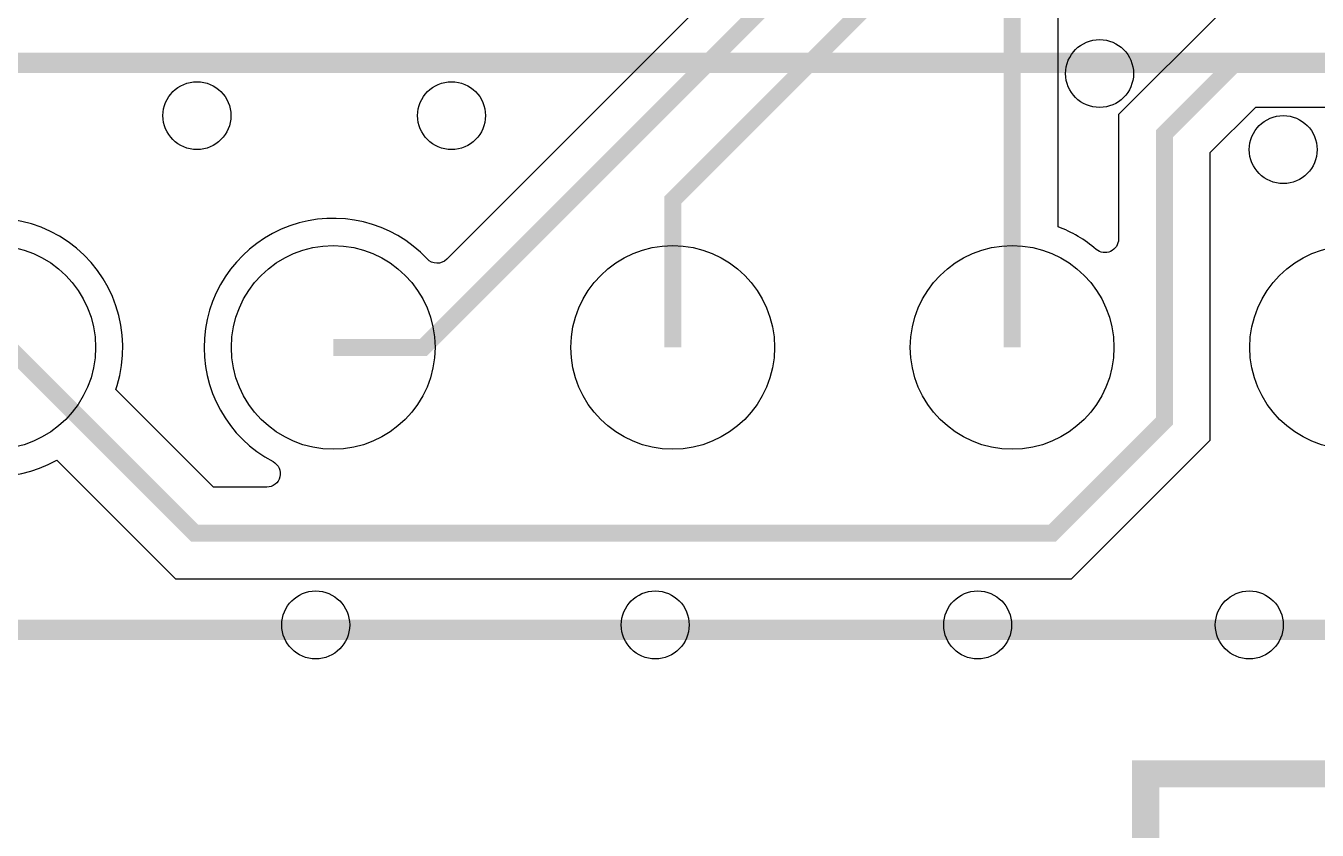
# Model space of a CAD drawing. Extents: x -4 to 87.6, y -5.6 to 52.5.
# Drawn here: x 31.12 to 40.78, y 29.78 to 35.8 of the extents above; entities that cross this region are included whole.
import ezdxf

# ---------------------------------------------------------------- set-up
doc = ezdxf.new("R2010")
doc.units = 0
for name, color, linetype in [('ET_TOP', 171, 'CONTINUOUS'), ('PG_SILKSCREEN_TOP', 254, 'CONTINUOUS'), ('PIN_TOP', 94, 'CONTINUOUS'), ('VC_TOP', 254, 'CONTINUOUS')]:
    doc.layers.add(name, color=color, linetype=linetype)

msp = doc.modelspace()

# ---------------------------------------------------------------- linework, layer by layer
at = {"layer": 'ET_TOP', "const_width": 0.127}
for points in [[(33.4226, 33.3931), (34.0982, 33.3931), (38.3898, 37.6847), (44.9656, 37.6847), (46.2178, 38.9369), (48.0492, 38.9369), (48.5572, 38.4289)], [(35.9626, 33.3931), (35.9626, 34.4955), (38.7556, 37.2885), (45.372, 37.2885), (45.5981, 37.5145), (46.3728, 37.5145)], [(48.6715, 36.3969), (48.1635, 36.9049), (39.388, 36.9049), (38.5026, 36.0195), (38.5026, 33.3931)], [(30.8826, 33.3931), (30.9959, 33.3931), (32.385, 32.004), (38.8048, 32.004), (39.6418, 32.8409), (39.6418, 34.9923), (40.1828, 35.5333), (48.5318, 35.5333)]]:
    msp.add_lwpolyline(points, dxfattribs=at)
at = {"layer": 'ET_TOP'}
for points in [[(44.8234, 38.0279), (38.2476, 38.0279), (34.272, 34.0523, -0.422839), (34.1262, 34.0545, 1.181225), (32.9725, 32.5387, -0.782078), (32.925, 32.3474), (32.5272, 32.3474), (31.796, 33.0784), (31.8051, 33.1076, 0.726082), (30.305, 34.1671, -0.61686), (30.1427, 34.2483), (30.1427, 35.4218), (29.7246, 35.8399), (22.127, 35.8399), (21.4549, 35.1678), (21.4549, 34.2539, -0.61369), (21.2933, 34.1721, 1.972304), (21.2933, 32.6141, -0.613877), (21.4549, 32.5323), (21.4549, 30.4942), (21.3396, 30.3789), (10.4028, 30.3789)], [(26.9677, 28.9151), (30.1427, 32.0901), (30.1427, 32.5379, -0.617026), (30.305, 32.6192, 0.295838), (31.3535, 32.5501), (32.2428, 31.6606), (38.9471, 31.6606), (39.9852, 32.6987), (39.9852, 34.8501), (40.325, 35.1902), (43.1881, 35.1902, -0.667999)]]:
    msp.add_lwpolyline(points, format="xyb", dxfattribs=at)
msp.add_lwpolyline([(38.8457, 34.2958), (38.8457, 35.8772), (39.5303, 36.5618), (47.1785, 36.5618), (47.305, 36.435), (47.305, 35.9931), (47.1886, 35.8765), (40.0406, 35.8765), (39.2984, 35.1346), (39.2984, 34.2036, -0.640553), (39.1307, 34.1267, 0.08643)], format="xyb", close=True, dxfattribs=at)
at = {"layer": 'PG_SILKSCREEN_TOP'}
for points, const_width in [([(-3.8773, 35.5222), (47.5526, 35.5222)], 0.1524), ([(-3.8773, 31.2801), (47.5526, 31.2801)], 0.1524), ([(43.3014, 31.2341), (43.3014, 30.2031), (39.5013, 30.2031), (39.5013, 29.0032)], 0.2032)]:
    msp.add_lwpolyline(points, dxfattribs=dict(at, const_width=const_width))
at = {"layer": 'PIN_TOP'}
for centre in [(30.8826, 33.3931), (33.4226, 33.3931), (35.9626, 33.3931), (38.5026, 33.3931), (41.0426, 33.3931)]:
    msp.add_circle(centre, 0.762, dxfattribs=at)
at = {"layer": 'VC_TOP'}
for centre in [(39.1566, 35.4419), (32.4028, 35.1269), (34.3078, 35.1269), (40.5308, 34.8729), (33.2918, 31.3169), (35.8318, 31.3169), (38.2448, 31.3169), (40.2768, 31.3169)]:
    msp.add_circle(centre, 0.254, dxfattribs=at)

doc.saveas('drawing.dxf')
